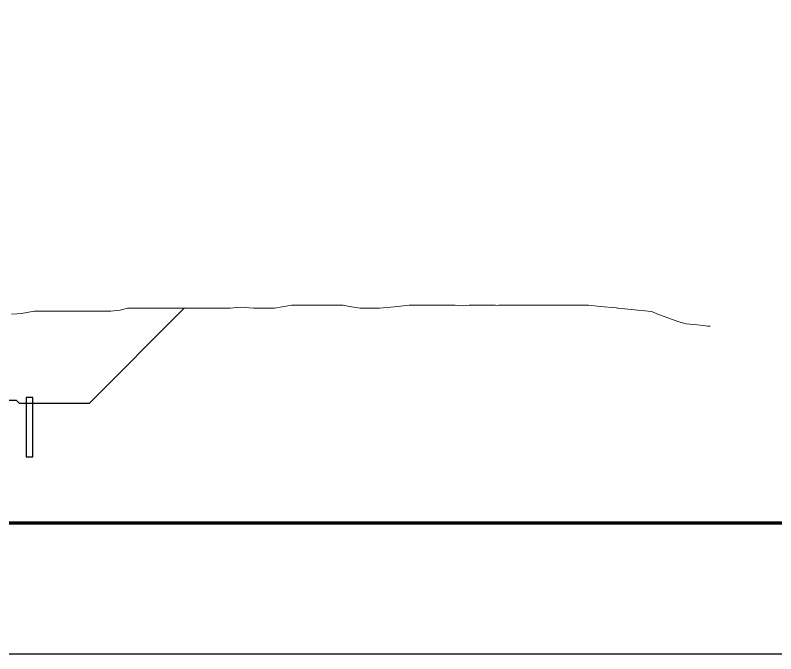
# Model space of a CAD drawing. Header units: millimetres. Extents: x -2078669 to -1085629, y -5987148 to 310365.
# Drawn here: x -1613861 to -1549929, y -2390452 to -2336774 of the extents above; entities that cross this region are included whole.
import ezdxf

# ---------------------------------------------------------------- set-up
doc = ezdxf.new("R2010")
doc.units = ezdxf.units.MM
doc.header["$LTSCALE"] = 500
doc.layers.get('Defpoints').update_dxf_attribs({"color": 153})
for name, color, linetype, lineweight in [('D-BGD', 7, 'Continuous', 13), ('D-BYP-STR2', 6, 'Continuous', 25), ('D-TTL', 2, 'Continuous', 140)]:
    doc.layers.add(name, color=color, linetype=linetype, lineweight=lineweight)

msp = doc.modelspace()

# ---------------------------------------------------------------- linework, layer by layer
at = {"layer": 'D-BGD', "linetype": 'Continuous', "lineweight": 13, "elevation": 708000}
msp.add_lwpolyline([(-1555459.3, -2362918.4), (-1555647.8, -2362899.6), (-1556028.7, -2362861.7), (-1556543.4, -2362810.4), (-1557470.4, -2362718), (-1558156.4, -2362530.7), (-1558912.2, -2362249), (-1559933.7, -2361868.2), (-1560353.9, -2361680.6), (-1560664.9, -2361649.6), (-1561795.7, -2361536.9), (-1563173.4, -2361399.6), (-1563237.4, -2361399.6), (-1563324, -2361384.6), (-1564679.2, -2361249.6), (-1565681.9, -2361149.6), (-1565960.7, -2361149.6), (-1566120.9, -2361149.6), (-1566876.2, -2361149.6), (-1567562.7, -2361149.6), (-1567791.8, -2361149.6), (-1568190.4, -2361149.6), (-1569004.4, -2361149.6), (-1570104.6, -2361149.6), (-1570446.2, -2361149.6), (-1570538.4, -2361149.6), (-1570698.9, -2361149.6), (-1571454, -2361149.6), (-1571887.9, -2361149.6), (-1573207.4, -2361149.6), (-1573329.7, -2361161.8), (-1573494.9, -2361149.6), (-1574771.4, -2361149.6), (-1575715.9, -2361149.6), (-1576213.2, -2361199.2), (-1576885.3, -2361149.6), (-1577654.9, -2361149.6), (-1578224.4, -2361149.6), (-1579096.7, -2361149.6), (-1580275.6, -2361149.6), (-1580538.4, -2361149.6), (-1580732.9, -2361149.6), (-1581980.2, -2361273.9), (-1583241.4, -2361399.6), (-1583421.9, -2361399.6), (-1583665.9, -2361399.6), (-1584863.7, -2361399.6), (-1585749.9, -2361246), (-1586305.4, -2361149.6), (-1587056.2, -2361149.6), (-1587747.2, -2361149.6), (-1588258.5, -2361149.6), (-1589188.9, -2361149.6), (-1590446.5, -2361149.6), (-1590630.7, -2361149.6), (-1590767, -2361173.3), (-1592072.4, -2361399.6), (-1593275.5, -2361399.6), (-1593514.2, -2361399.6), (-1593836.8, -2361399.6), (-1594955.9, -2361317.1), (-1595784, -2361399.6), (-1596397.7, -2361399.6), (-1597227.1, -2361399.6), (-1597839.4, -2361399.6), (-1598292.5, -2361399.6), (-1599281.2, -2361399.6), (-1599835.9, -2361399.6), (-1600722.9, -2361399.6), (-1600801, -2361399.6), (-1602164.7, -2361399.6), (-1603309.5, -2361399.6), (-1603498.1, -2361399.6), (-1603606.4, -2361399.6), (-1604413.6, -2361399.6), (-1605048.2, -2361572.9), (-1605329.1, -2361600.9), (-1605818, -2361649.6), (-1606489.9, -2361649.6), (-1607398, -2361649.6), (-1607931.7, -2361649.6), (-1608326.5, -2361649.6), (-1609373.4, -2361649.6), (-1610788.3, -2361649.6), (-1610815.2, -2361649.6), (-1610835, -2361649.6), (-1612256.9, -2361649.6), (-1613343.5, -2361838.1), (-1613698.7, -2361864.2), (-1614178.6, -2361899.6)], dxfattribs=at)
at = {"layer": 'D-BYP-STR2', "elevation": 708000}
msp.add_lwpolyline([(-1599654.4, -2361399.6), (-1607654.4, -2369399.6), (-1613507, -2369399.6), (-1613757, -2369149.6), (-1620653.4, -2369149.6), (-1630536.6, -2359266.4)], dxfattribs=at)
msp.add_lwpolyline([(-1612941.9, -2368899.6), (-1612941.9, -2373899.6), (-1612366.9, -2373899.6), (-1612366.9, -2368899.6)], close=True, dxfattribs=at)
at = {"layer": 'D-TTL'}
msp.add_line((-1777887.6, -2379452.3), (-1377887.6, -2379452.3), dxfattribs=at)
at = {"layer": 'Defpoints', "color": 1}
msp.add_lwpolyline([(-1788137.6, -2390452.3), (-1367637.6, -2390452.3), (-1367637.6, -2093452.3), (-1788137.6, -2093452.3)], close=True, dxfattribs=at)

doc.saveas('drawing.dxf')
